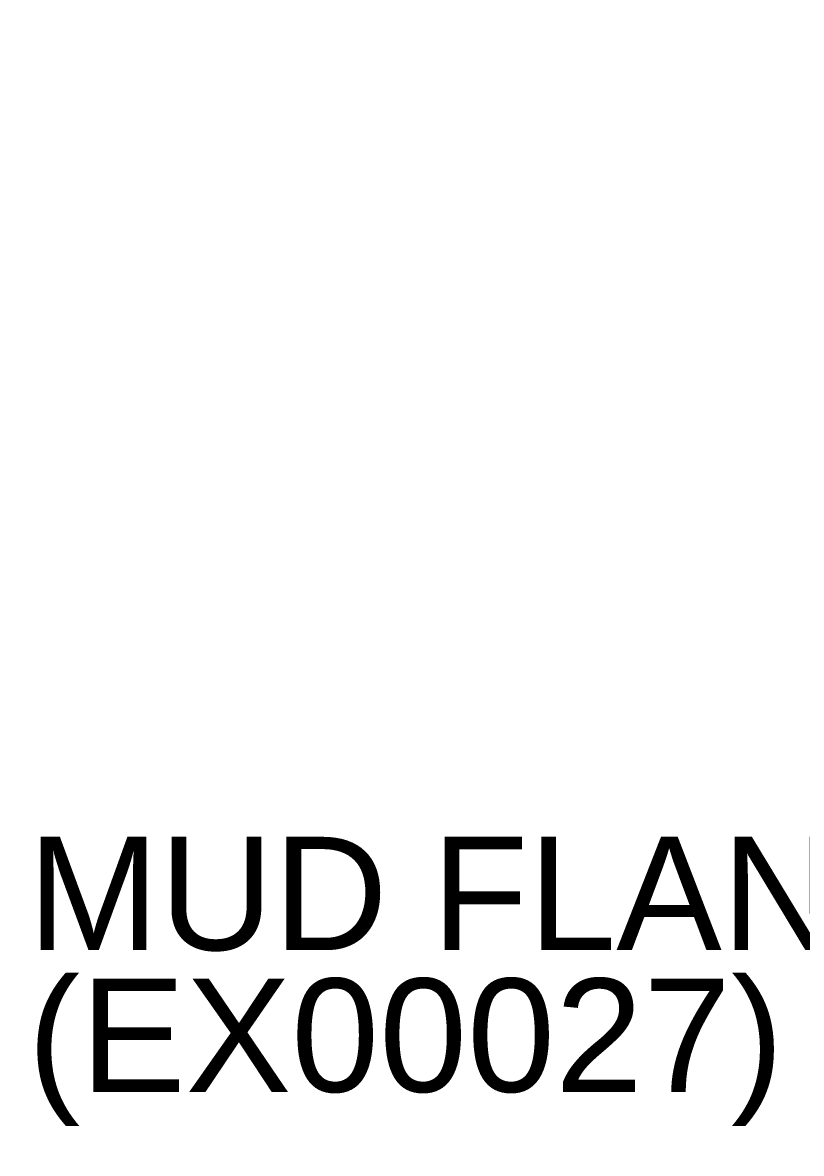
# Model space of a CAD drawing. Extents: x -3.43 to 4.29, y -2.84 to 1.71.
# Drawn here: x 0.882 to 2.171, y -0.588 to 1.283 of the extents above; entities that cross this region are included whole.
import ezdxf
from ezdxf import colors
from ezdxf.entities.mleader import LeaderData, LeaderLine
from ezdxf.math import Vec2, Vec3

# ---------------------------------------------------------------- set-up
doc = ezdxf.new("R2010")
doc.units = 0
doc.header["$LTSCALE"] = 0.5
doc.header["$MEASUREMENT"] = 0
doc.layers.add('CUST DWG', color=60, linetype='CONTINUOUS', lineweight=20)
doc.layers.add('FAB DWG', color=221, linetype='CONTINUOUS')
doc.styles.add('LSAD_Standard', font='arial.ttf')

msp = doc.modelspace()

# ---------------------------------------------------------------- texts
at = {"layer": 'FAB DWG', "ltscale": 0.5, "transparency": 16777216, "insert": (0.8898, -0.2989), "char_height": 0.1875, "width": 3.551637, "attachment_point": 1, "style": 'LSAD_Standard'}
msp.add_mtext('\\A1;(EX00027)', dxfattribs=at)

# ---------------------------------------------------------------- leaders
at = {"layer": 'CUST DWG', "ltscale": 0.5, "transparency": 16777216}
ml = msp.add_multileader_mtext('Standard', dxfattribs=at)
ml.set_content('\\A1;BLOCKING & MOUNTING HARDWARE (BY OTHERS)', color=256, style='LSAD_Standard')
ml.set_leader_properties()
ml.build(insert=Vec2(0, 0))
ml.multileader.update_dxf_attribs({"text_left_attachment_type": 2, "dogleg_length": 0.36, "arrow_head_size": 0.1875})
ctx = ml.context
ctx.base_point, ctx.char_height, ctx.arrow_head_size, ctx.landing_gap_size, ctx.plane_origin = Vec3(0.7998, -1.5531), 0.1875, 0.1875, 0.09, Vec3(-0.6862, -2.8218)
ctx.left_attachment = 2
notes = []
notes.append((ctx, [(0, (1, 1, 0), (0.5225, -1.5531), (1, 0), 0.2772, [(0, [(0.4167, 1.0576)], 0, [])])]))
ctx.mtext.insert, ctx.mtext.width, ctx.mtext.defined_height, ctx.mtext.flow_direction = Vec3(0.8898, -1.2722), 3.401887, 0.8541, 5
ml = msp.add_multileader_mtext('Standard', dxfattribs=at)
ml.set_content('\\A1;MUD FLANGE', color=256, style='LSAD_Standard')
ml.set_leader_properties()
ml.build(insert=Vec2(0, 0))
ml.multileader.update_dxf_attribs({"text_left_attachment_type": 2, "dogleg_length": 0.36, "arrow_head_size": 0.1875})
ctx = ml.context
ctx.base_point, ctx.char_height, ctx.arrow_head_size, ctx.landing_gap_size, ctx.plane_origin = Vec3(0.7998, -0.1612), 0.1875, 0.1875, 0.09, Vec3(-0.6862, -0.3623)
ctx.left_attachment = 2
notes.append((ctx, [(0, (1, 1, 0), (0.5225, -0.1612), (1, 0), 0.2772, [(0, [(0.1716, 0)], 0, [])])]))
ctx.mtext.insert, ctx.mtext.width, ctx.mtext.defined_height, ctx.mtext.flow_direction = Vec3(0.8898, -0.0643), 3.15153, 0.8541, 5
at = {"layer": 'FAB DWG', "ltscale": 0.5, "transparency": 16777216}
ml = msp.add_multileader_mtext('Standard', dxfattribs=at)
ml.set_content('\\A1;6-32 x {\\H0.7x;\\S1/4;}" PAN\\PTYPE F (HW63214)\\PDRILL {\\H0.7x;\\S7/64;} (0.109) HOLE', color=256, style='LSAD_Standard')
ml.set_leader_properties()
ml.build(insert=Vec2(0, 0))
ml.multileader.update_dxf_attribs({"text_left_attachment_type": 2, "dogleg_length": 0.36, "arrow_head_size": 0.1875})
ctx = ml.context
ctx.base_point, ctx.char_height, ctx.arrow_head_size, ctx.landing_gap_size, ctx.plane_origin = Vec3(0.7998, -2.3526), 0.1875, 0.1875, 0.09, Vec3(-0.68, -0.4569)
ctx.left_attachment = 2
notes.append((ctx, [(0, (1, 1, 0), (0.5225, -2.3526), (1, 0), 0.2772, [(0, [(-0.069, 1.2829)], 0, [])])]))
ctx.mtext.insert, ctx.mtext.width, ctx.mtext.defined_height, ctx.mtext.flow_direction = Vec3(0.8898, -1.8289), 3.15153, 0.8541, 5
for ctx, leaders in notes:
    for number, flags, end, landing, length, lines in leaders:
        leader = LeaderData()
        leader.index, (leader.has_last_leader_line, leader.has_dogleg_vector, leader.attachment_direction) = number, flags
        leader.last_leader_point, leader.dogleg_vector, leader.dogleg_length = Vec3(end), Vec3(landing), length
        for number, points, colour, breaks in lines:
            line = LeaderLine()
            line.index, line.vertices, line.color, line.breaks = number, Vec3.list(points), colors.encode_raw_color(colour), breaks
            leader.lines.append(line)
        ctx.leaders.append(leader)

doc.saveas('drawing.dxf')
